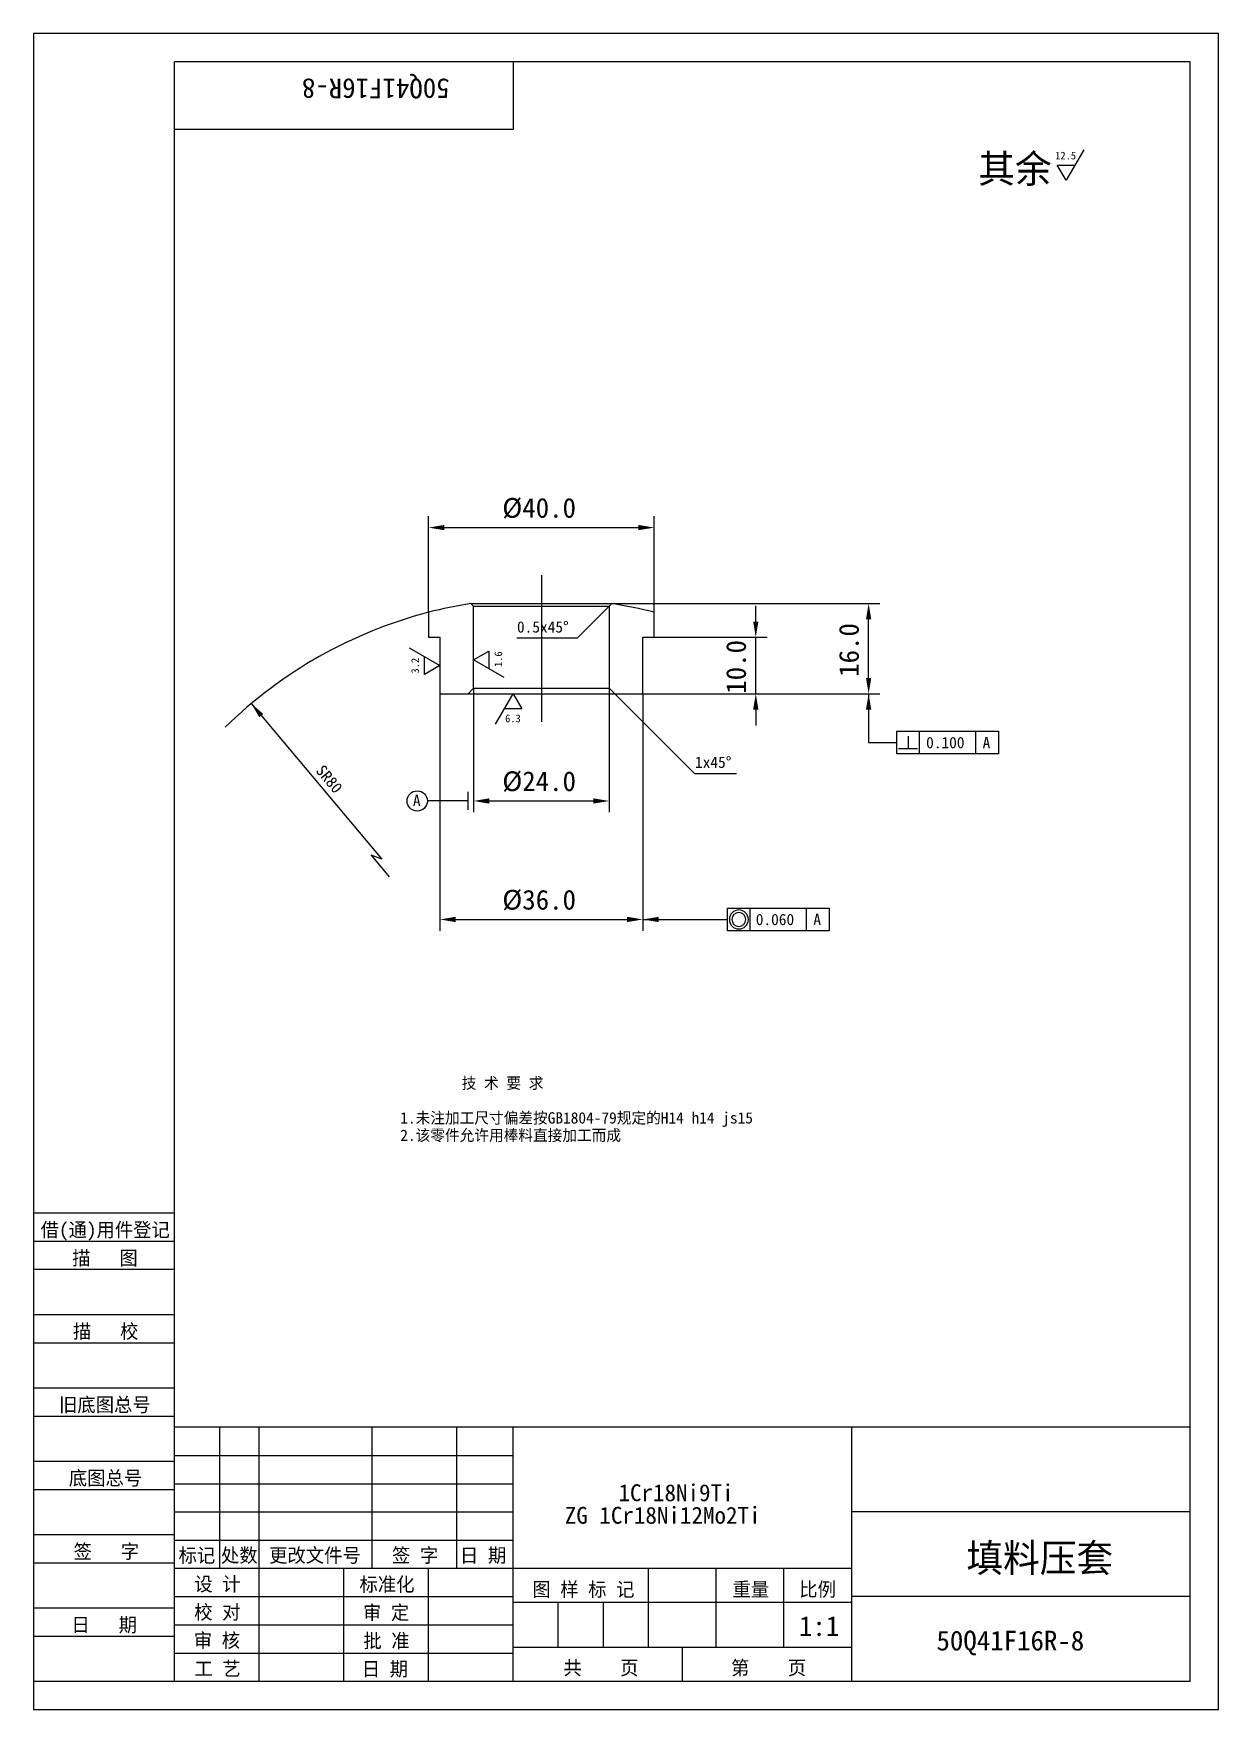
# Model space of a CAD drawing. Header units: metres. Extents: x 0 to 210, y 0 to 297.
import ezdxf

# ---------------------------------------------------------------- set-up
doc = ezdxf.new("R2010")
doc.units = ezdxf.units.M
for name, color, linetype in [('C', 6, 'Continuous'), ('D', 1, 'Continuous'), ('FL', 5, 'Continuous'), ('T', 7, 'Continuous'), ('TL', 4, 'Continuous')]:
    doc.layers.add(name, color=color, linetype=linetype)

# ---------------------------------------------------------------- blocks, each defined once
blk = doc.blocks.new('PIC6')
blk.add_lwpolyline([(6.01, 0, 1), (-6.01, 0, 1)], format="xyb", close=True)
blk.add_lwpolyline([(-4.36, 0, 1), (4.36, 0, 1), (-4.36, 0, 1)], format="xyb")
blk = doc.blocks.new('PIC3')
for points in [[(0, 4), (0, -4)], [(6, -4), (-6, -4)]]:
    blk.add_lwpolyline(points)
blk = doc.blocks.new('TUKUN4')
at = {"layer": 'FL'}
for p, q in [((0, 297), (0, 0)), ((210, 297), (0, 297)), ((210, 0), (210, 297)), ((0, 78), (25, 78)), ((0, 70), (25, 70)), ((0, 65), (25, 65)), ((0, 57), (25, 57)), ((0, 52), (25, 52)), ((33, 25), (33, 50)), ((40, 5), (40, 50)), ((60, 25), (60, 50)), ((75, 25), (75, 50)), ((25, 45), (85, 45)), ((0, 44), (25, 44)), ((0, 39), (25, 39)), ((25, 40), (85, 40)), ((25, 35), (85, 35)), ((0, 31), (25, 31)), ((25, 30), (85, 30)), ((0, 26), (25, 26)), ((70, 5), (70, 25)), ((0, 18), (25, 18)), ((25, 20), (85, 20)), ((25, 15), (85, 15)), ((0, 13), (25, 13)), ((25, 10), (85, 10)), ((0, 0), (210, 0))]:
    blk.add_line(p, q, dxfattribs=at)
at = {"layer": 'TL'}
for p, q in [((25, 5), (25, 292)), ((205, 292), (25, 292)), ((85, 292), (85, 280)), ((205, 5), (205, 292)), ((85, 280), (25, 280)), ((0, 88), (25, 88)), ((0, 83), (25, 83)), ((205, 50), (25, 50)), ((85, 5), (85, 50)), ((145, 5), (145, 50)), ((205, 35), (145, 35)), ((145, 25), (25, 25)), ((55, 5), (55, 25)), ((109, 11), (109, 25)), ((121, 11), (121, 25)), ((133, 11), (133, 25)), ((85, 19), (145, 19)), ((93, 11), (93, 19)), ((101, 11), (101, 19)), ((205, 20), (145, 20)), ((145, 11), (85, 11)), ((115, 5), (115, 11)), ((0, 5), (205, 5))]:
    blk.add_line(p, q, dxfattribs=at)
at = {"layer": 'T'}
for s, p in [('借(通)用件登记', (1.26, 83.76)), ('描   图', (6.86, 78.76)), ('描   校', (6.98, 65.76)), ('旧底图总号', (4.52, 52.76)), ('底图总号', (6.25, 39.76)), ('签   字', (7.1, 26.76)), ('标记', (25.71, 26.07)), ('处数', (33.22, 26.07)), ('更改文件号', (41.75, 26.07)), ('签 字', (63.53, 26.07)), ('日 期', (75.57, 26.07)), ('设 计', (28.5, 20.99)), ('标准化', (57.77, 20.93)), ('图 样 标 记', (88.4, 20.04)), ('重量', (123.88, 20.04)), ('比例', (135.7, 20.04)), ('校 对', (28.48, 15.99)), ('审 定', (58.39, 15.93)), ('日   期', (6.72, 13.76)), ('审 核', (28.41, 10.99)), ('批 准', (58.46, 10.93)), ('共    页', (93.91, 6.13)), ('第    页', (123.62, 6.13)), ('工 艺', (28.52, 5.99)), ('日 期', (58.18, 5.93))]:
    blk.add_text(s, height=2.5, dxfattribs=at).set_placement(p)

msp = doc.modelspace()

# ---------------------------------------------------------------- linework, layer by layer
at = {"layer": 'C'}
msp.add_line((90, 201), (90, 175), dxfattribs=at)
at = {"layer": 'D'}
for p, q in [((186.12, 276.41), (183, 271)), ((183, 271), (181.44, 273.7)), ((181.44, 273.7), (184.56, 273.7)), ((70, 194.44), (70, 211.44)), ((110, 194.44), (110, 211.44)), ((72.8, 209.44), (107.2, 209.44)), ((102, 195.5), (96.34, 189.84)), ((102.5, 196), (150, 196)), ((128, 192.8), (128, 195.6)), ((148, 182.8), (148, 193.2)), ((66.59, 188.12), (72, 185)), ((78, 186), (80.7, 187.56)), ((80.7, 187.56), (80.7, 184.44)), ((96.34, 189.84), (85.68, 189.84)), ((96.34, 189.84), (96.34, 189.84)), ((110, 190), (130, 190)), ((128, 180), (128, 190)), ((69.3, 183.44), (69.3, 186.56)), ((72, 185), (69.3, 183.44)), ((83.41, 182.88), (78, 186)), ((38.58, 178.27), (61.72, 150.69)), ((72, 180), (72, 138)), ((78, 181), (78, 159)), ((81.88, 174.59), (85, 180)), ((85, 180), (86.56, 177.3)), ((102, 181), (102, 159)), ((103, 180), (117.14, 165.86)), ((108, 180), (108, 138)), ((108, 180), (130, 180)), ((108, 180), (150, 180)), ((148, 180), (148, 171.34)), ((86.56, 177.3), (83.44, 177.3)), ((128, 177.2), (128, 174.4)), ((153, 169.34), (153, 173.34)), ((153, 173.34), (171, 173.34)), ((157, 169.34), (157, 173.34)), ((167, 169.34), (167, 173.34)), ((171, 173.34), (171, 169.34)), ((148, 171.34), (153, 171.34)), ((171, 169.34), (153, 169.34)), ((117.14, 165.86), (117.14, 165.86)), ((117.14, 165.86), (124.57, 165.86)), ((80.8, 161), (99.2, 161)), ((61.72, 150.69), (59.84, 151.37)), ((59.84, 151.37), (63.05, 147.54)), ((74.8, 140), (105.2, 140)), ((108, 140), (110, 140)), ((110, 140), (123, 140)), ((123, 138), (123, 142)), ((123, 142), (141, 142)), ((127, 138), (127, 142)), ((137, 138), (137, 142)), ((141, 142), (141, 138)), ((141, 138), (123, 138))]:
    msp.add_line(p, q, dxfattribs=at)
msp.add_lwpolyline([(70, 194.44, 0.13), (33.95, 174.06, 0.13)], format="xyb", dxfattribs=at)
for points in [[(77, 161), (69.8, 161)], [(77, 159.4), (77, 162.6)]]:
    msp.add_lwpolyline(points, dxfattribs=at)
msp.add_circle((68, 161), 1.8, dxfattribs=at)
for points in [[(72.8, 209.91), (72.8, 208.98), (70, 209.44)], [(107.2, 209.91), (107.2, 208.98), (110, 209.44)], [(147.53, 193.2), (148.47, 193.2), (148, 196)], [(127.53, 192.8), (128.47, 192.8), (128, 190)], [(147.53, 182.8), (148.47, 182.8), (148, 180)], [(40.73, 176.42), (40.02, 175.82), (38.58, 178.27)], [(127.53, 177.2), (128.47, 177.2), (128, 180)], [(148.47, 177.2), (147.53, 177.2), (148, 180)], [(80.8, 161.47), (80.8, 160.53), (78, 161)], [(99.2, 161.47), (99.2, 160.53), (102, 161)], [(74.8, 140.47), (74.8, 139.53), (72, 140)], [(105.2, 140.47), (105.2, 139.53), (108, 140)], [(110.8, 140.47), (110.8, 139.53), (108, 140)]]:
    msp.add_solid(points, dxfattribs=at)
at = {"layer": 'TL'}
for p, q in [((77.5, 196), (102.5, 196)), ((78, 195.5), (102, 195.5)), ((77, 180), (103, 180)), ((78, 181), (102, 181))]:
    msp.add_line(p, q, dxfattribs=at)
for points in [[(70, 194.44), (70, 190), (72, 190), (72, 180), (77, 180), (78, 181), (78, 195.5), (77.5, 196, 0.02), (70, 194.44, 0.02)], [(102.5, 196), (102, 195.5), (102, 181), (103, 180), (108, 180), (108, 190), (110, 190), (110, 194.44, 0.02), (102.5, 196, 0.02)]]:
    msp.add_lwpolyline(points, format="xyb", dxfattribs=at)

# ---------------------------------------------------------------- block references
at = {"layer": 'D'}
msp.add_blockref('TUKUN4', (0, 0), dxfattribs=at)
at = {"layer": 'D', "xscale": 0.28, "yscale": 0.28, "zscale": 0.28}
for name, p in [('PIC3', (155, 171.34)), ('PIC6', (125, 140))]:
    msp.add_blockref(name, p, dxfattribs=at)

# ---------------------------------------------------------------- texts
at = {"layer": 'D'}
for s, height, rotation, p in [('50Q41F16R-8', 3.5, 180, (73.75, 289)), ('16.0', 3.5, 90, (146.25, 183)), ('1.6', 1.36, 90, (83.05, 184.74)), ('10.0', 3.5, 90, (126.25, 180)), ('3.2', 1.36, 90, (68.31, 183.58)), ('SR80', 2, 310, (49.9, 166.32))]:
    msp.add_text(s, height=height, rotation=rotation, dxfattribs=at).set_placement(p)
for s, height, p in [('其余', 5, (167.44, 270.54)), ('12.5', 1.36, (181.06, 274.69)), ('%%C40.0', 3.5, (83.08, 211.19)), ('0.5x45%%d', 2, (85.68, 190.84)), ('6.3', 1.36, (83.58, 174.95)), ('0.100', 2, (158.19, 170.34)), ('A', 2, (168.2, 170.34)), ('%%C24.0', 3.5, (83.08, 162.75)), ('1x45%%d', 2, (117.23, 166.86)), ('A', 2, (67.24, 160.09)), ('%%C36.0', 3.5, (83.08, 141.75)), ('0.060', 2, (128, 139)), ('A', 2, (138.2, 139)), ('        技 术 要 求', 2, (65, 110)), ('1.未注加工尺寸偏差按GB1804-79规定的H14 h14 js15', 2, (65, 103.84)), ('2.该零件允许用棒料直接加工而成', 2, (65, 100.76)), ('1Cr18Ni9Ti', 3, (103.66, 36.91)), ('ZG 1Cr18Ni12Mo2Ti', 3, (94.15, 32.91)), ('填料压套', 5, (165.33, 24.35)), ('1:1', 3.5, (135.65, 13.02)), ('50Q41F16R-8', 3.5, (160.02, 10.46))]:
    msp.add_text(s, height=height, dxfattribs=at).set_placement(p)

doc.saveas('drawing.dxf')
